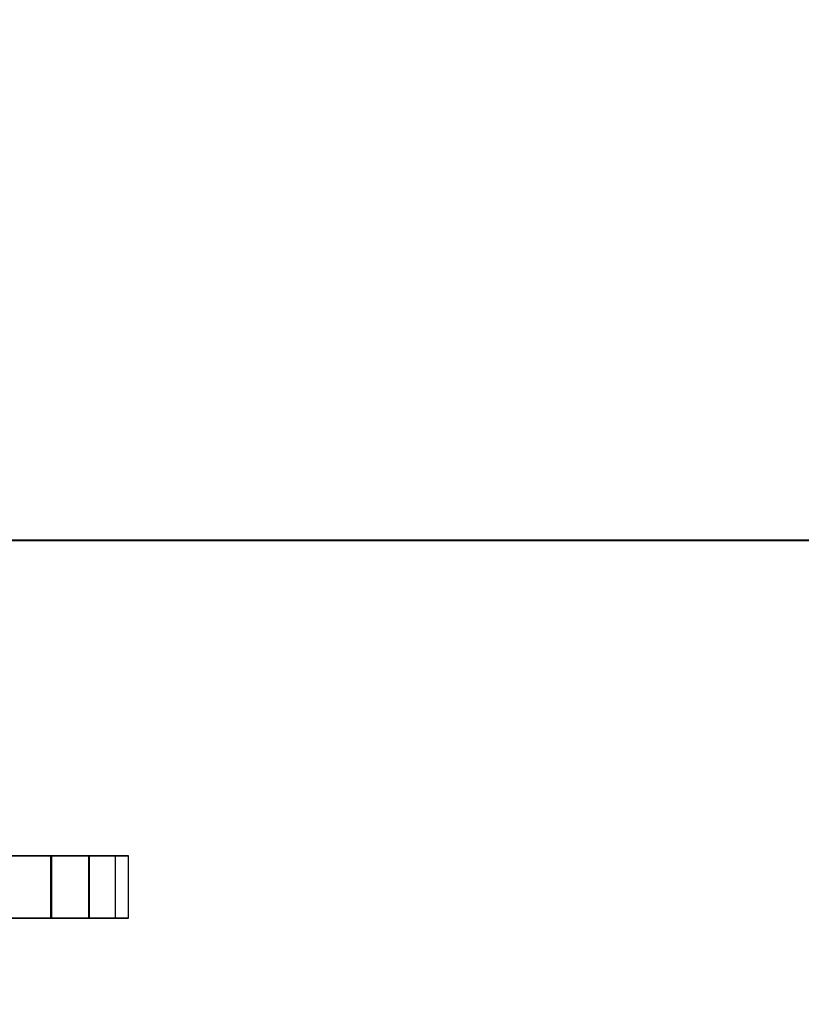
# Model space of a CAD drawing. Header units: millimetres. Extents: x -1970 to 34302, y -65268 to 6837.
# Drawn here: x 25426.3 to 25651.7, y -17230.4 to -16950 of the extents above; entities that cross this region are included whole.
import ezdxf

# ---------------------------------------------------------------- set-up
doc = ezdxf.new("R2010")
doc.units = ezdxf.units.MM
doc.layers.add('COTAS_P', color=1, linetype='Continuous', lineweight=0)
doc.layers.add('superior_C02', color=7, linetype='Continuous', lineweight=0)
doc.dimstyles.new('R19_100', dxfattribs={"dimtxt": 250, "dimasz": 150, "dimexe": 150, "dimexo": 80, "dimgap": 100, "dimtad": 1, "dimtih": 1, "dimtoh": 1, "dimdsep": 46, "dimcen": 0.09, "dimadec": 0, "dimazin": 0, "dimtfac": 1, "dimtdec": 4, "dimtofl": 0, "dimtmove": 0, "dimatfit": 3, "dimfxl": 1, "dimtolj": 1, "dimtzin": 0, "dimarcsym": 0})

# ---------------------------------------------------------------- blocks, each defined once
blk = doc.blocks.new('*D23')
at = {"layer": 'COTAS_P', "color": 0, "lineweight": -2, "transparency": 16777216}
for p, q in [((25128.19, -17920), (25128.19, -16950)), ((27628.19, -17920), (27628.19, -16950)), ((25278.19, -17100), (27478.19, -17100))]:
    blk.add_line(p, q, dxfattribs=at)
at = {"layer": 'COTAS_P', "color": 0, "transparency": 16777216}
for points in [[(25278.19, -17075), (25278.19, -17125), (25128.19, -17100)], [(27478.19, -17075), (27478.19, -17125), (27628.19, -17100)]]:
    blk.add_solid(points, dxfattribs=at)
at = {"layer": 'Defpoints', "color": 0, "transparency": 16777216}
for p in [(27628.19, -17100), (25128.19, -18000), (27628.19, -18000)]:
    blk.add_point(p, dxfattribs=at)

msp = doc.modelspace()

# ---------------------------------------------------------------- linework, layer by layer
at = {"layer": 'superior_C02'}
for p, q in [((25435.356, -17191), (25421.466, -17191)), ((25421.786, -17191), (25435.619, -17191)), ((25446.281, -17191), (25435.356, -17191)), ((25435.356, -17209), (25435.356, -17191)), ((25435.619, -17191), (25446.476, -17191)), ((25435.619, -17209), (25435.619, -17191)), ((25453.82, -17191), (25446.281, -17191)), ((25446.281, -17209), (25446.281, -17191)), ((25446.476, -17191), (25453.941, -17191)), ((25446.476, -17209), (25446.476, -17191)), ((25457.685, -17191), (25453.82, -17191)), ((25453.82, -17191), (25453.82, -17209)), ((25453.941, -17191), (25457.725, -17191)), ((25453.941, -17209), (25453.941, -17191)), ((25457.725, -17191), (25457.685, -17191)), ((25457.685, -17209), (25457.685, -17191)), ((25457.725, -17209), (25457.725, -17191)), ((25421.466, -17209), (25435.356, -17209)), ((25435.619, -17209), (25421.786, -17209)), ((25435.356, -17209), (25446.281, -17209)), ((25446.476, -17209), (25435.619, -17209)), ((25446.281, -17209), (25453.82, -17209)), ((25453.941, -17209), (25446.476, -17209)), ((25453.82, -17209), (25457.685, -17209)), ((25457.725, -17209), (25453.941, -17209)), ((25457.685, -17209), (25457.725, -17209))]:
    msp.add_line(p, q, dxfattribs=at)

# ---------------------------------------------------------------- dimensions: what is measured, and where the dimension line sits
at = {"layer": 'COTAS_P'}
dim = msp.add_aligned_dim(p1=(25128.187, -18000), p2=(27628.187, -18000), distance=900, text='<> P', dimstyle='R19_100', dxfattribs=at)
dim.commit()
dim.dimension.update_dxf_attribs({"geometry": '*D23', "text_midpoint": (26378.187, -17100)})

doc.saveas('drawing.dxf')
